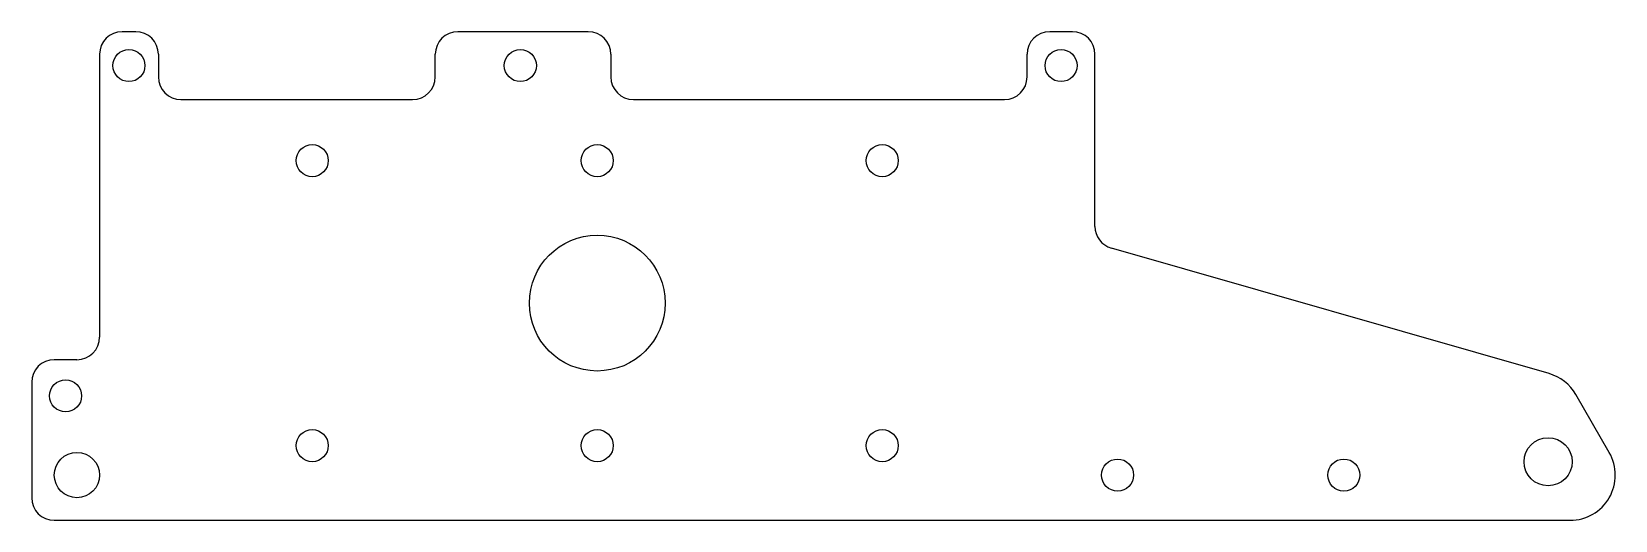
# Model space of a CAD drawing. Header units: inches. Extents: x -3.12 to 5.63, y -1.2 to 1.5.
import ezdxf

# ---------------------------------------------------------------- set-up
doc = ezdxf.new("R2010")
doc.units = ezdxf.units.IN
doc.header["$MEASUREMENT"] = 0

msp = doc.modelspace()

# ---------------------------------------------------------------- linework, layer by layer
at = {"linetype": 'Continuous', "lineweight": 25}
for p, q in [((-2.55, 1.5), (-2.625, 1.5)), ((-0.05, 1.5), (-0.77, 1.5)), ((2.625, 1.5), (2.5, 1.5)), ((-2.75, 1.375), (-2.75, -0.1875)), ((-2.425, 1.375), (-2.425, 1.25)), ((-0.895, 1.25), (-0.895, 1.375)), ((0.075, 1.375), (0.075, 1.25)), ((2.375, 1.25), (2.375, 1.375)), ((2.75, 0.4242), (2.75, 1.375)), ((-2.3, 1.125), (-1.02, 1.125)), ((0.2, 1.125), (2.25, 1.125)), ((5.259, -0.3895), (2.8405, 0.304)), ((-2.875, -0.3125), (-3, -0.3125)), ((-3.125, -0.4375), (-3.125, -1.075)), ((5.5915, -0.825), (5.4066, -0.5048)), ((-3, -1.2), (5.375, -1.2))]:
    msp.add_line(p, q, dxfattribs=at)
for centre, radius in [((-2.5875, 1.3125), 0.0885), ((-0.425, 1.3125), 0.0885), ((2.5625, 1.3125), 0.0885), ((-1.5748, 0.7874), 0.0886), ((0, 0.7874), 0.0886), ((1.5748, 0.7874), 0.0886), ((0, 0), 0.375), ((-2.9375, -0.5125), 0.0885), ((-1.5748, -0.7874), 0.0886), ((0, -0.7874), 0.0886), ((1.5748, -0.7874), 0.0886), ((5.2535, -0.8763), 0.133), ((-2.875, -0.95), 0.125), ((2.875, -0.95), 0.0885), ((4.125, -0.95), 0.0885)]:
    msp.add_circle(centre, radius, dxfattribs=at)
for centre, radius, start, end in [((-2.625, 1.375), 0.125, 90, 180), ((-2.55, 1.375), 0.125, 0, 90), ((-0.77, 1.375), 0.125, 90, 180), ((-0.05, 1.375), 0.125, 0, 90), ((2.5, 1.375), 0.125, 90, 180), ((2.625, 1.375), 0.125, 0, 90), ((-2.3, 1.25), 0.125, 180, 270), ((-1.02, 1.25), 0.125, 270, 0), ((0.2, 1.25), 0.125, 180, 270), ((2.25, 1.25), 0.125, 270, 0), ((2.875, 0.4242), 0.125, 180, 254), ((-2.875, -0.1875), 0.125, 270, 0), ((-3, -0.4375), 0.125, 90, 180), ((5.1901, -0.6298), 0.25, 30, 74), ((5.375, -0.95), 0.25, 270, 30), ((-3, -1.075), 0.125, 180, 270)]:
    msp.add_arc(centre, radius, start, end, dxfattribs=at)

doc.saveas('drawing.dxf')
